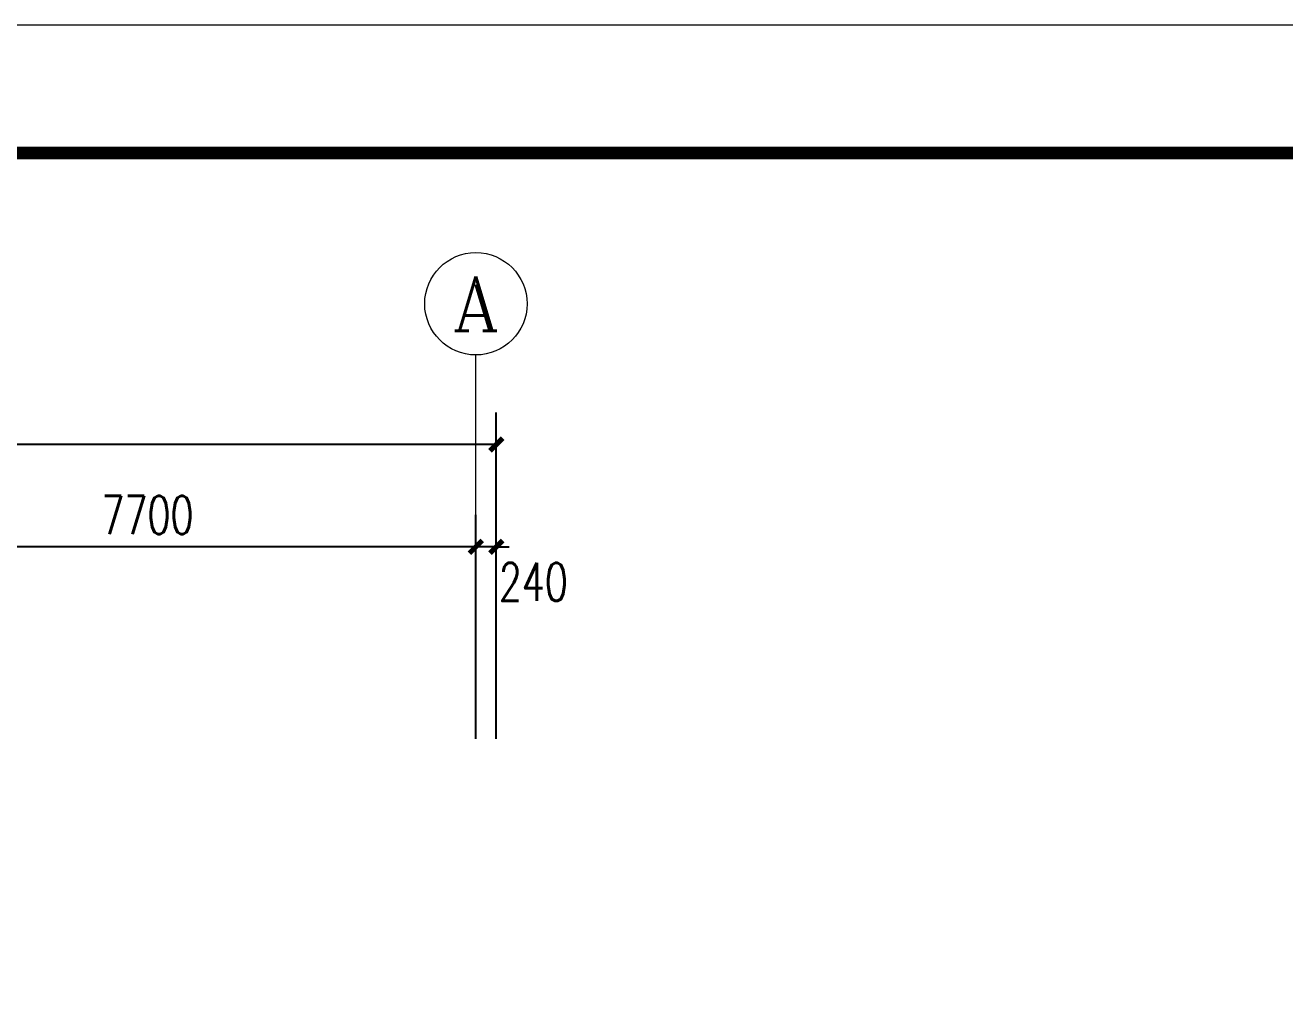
# Model space of a CAD drawing. Header units: inches. Extents: x -3272461 to -2504170, y 403793 to 1071042.
# Drawn here: x -2679532 to -2664763, y 616677 to 628131 of the extents above; entities that cross this region are included whole.
import ezdxf

# ---------------------------------------------------------------- set-up
doc = ezdxf.new("R2010")
doc.units = ezdxf.units.IN
doc.header["$LTSCALE"] = 1000
doc.header["$MEASUREMENT"] = 0
doc.layers.get('0').update_dxf_attribs({"lineweight": 18})
doc.layers.add('AXIS', color=30, linetype='Continuous', lineweight=18)
doc.layers.add('PUB_TITLE', color=153, linetype='Continuous', lineweight=18)
doc.styles.add('_TCH_AXIS', font='complex.shx', dxfattribs={"bigfont": 'gbcbig.shx'})
doc.styles.add('_TCH_DIM_T3', font='simplex.shx', dxfattribs={"width": 0.705882, "bigfont": 'gbcbig.shx'})
doc.dimstyles.new('_TCH_ARCH&&150', dxfattribs={"dimtxt": 446.25, "dimasz": 150, "dimexe": 375, "dimexo": 450, "dimgap": 150, "dimtad": 1, "dimdec": 0, "dimzin": 0, "dimdsep": 46, "dimtxsty": '_TCH_DIM_T3', "dimblk": 'ARCHTICK', "dimcen": 0.09, "dimdle": 300, "dimclrt": 7, "dimazin": 2, "dimtfac": 1, "dimtdec": 0, "dimtix": 1, "dimtmove": 2, "dimatfit": 3, "dimfxl": 1, "dimtolj": 1, "dimarcsym": 0})

# ---------------------------------------------------------------- blocks, each defined once
blk = doc.blocks.new('_ArchTick_0')
at = {"color": 0, "linetype": 'ByBlock'}
blk.add_lwpolyline([(-0.5, -0.5, 0.4, 0.4, 0), (0.5, 0.5, 0.4, 0.4, 0)], format="xyseb", dxfattribs=at)
blk = doc.blocks.new('*X362')
at = {"layer": 'AXIS', "color": 0, "lineweight": -2}
for p, q in [((-2743788, 619763), (-2743788, 623588)), ((-2674008, 619763), (-2674008, 623588)), ((-2674008, 623213), (-2743788, 623213))]:
    blk.add_line(p, q, dxfattribs=at)
at = {"layer": 'AXIS', "color": 0, "lineweight": -2, "xscale": 150, "yscale": 150, "zscale": 150, "rotation": 180}
blk.add_blockref('_ArchTick_0', (-2743788, 623213), dxfattribs=at)
at = {"layer": 'AXIS', "color": 0, "lineweight": -2, "xscale": 150, "yscale": 150, "zscale": 150}
blk.add_blockref('_ArchTick_0', (-2674008, 623213), dxfattribs=at)
at = {"layer": 'AXIS', "color": 7, "insert": (-2708898, 623586), "char_height": 446.2, "width": 2115, "attachment_point": 5, "style": '_TCH_DIM_T3'}
blk.add_mtext('69780', dxfattribs=at)
blk = doc.blocks.new('_ARCHTICK')
at = {"color": 0, "linetype": 'ByBlock', "const_width": 0.4}
blk.add_lwpolyline([(-0.5, -0.5), (0.5, 0.5)], dxfattribs=at)
blk = doc.blocks.new('*X363')
at = {"layer": 'AXIS', "color": 0, "lineweight": -2}
for p, q in [((-2674248, 619763), (-2674248, 622388)), ((-2674008, 619763), (-2674008, 622388)), ((-2674248, 622013), (-2674398, 622013)), ((-2674008, 622013), (-2674248, 622013)), ((-2674008, 622013), (-2673858, 622013))]:
    blk.add_line(p, q, dxfattribs=at)
at = {"layer": 'AXIS', "color": 0, "lineweight": -2, "xscale": 150, "yscale": 150, "zscale": 150}
blk.add_blockref('_ArchTick_0', (-2674248, 622013), dxfattribs=at)
at = {"layer": 'AXIS', "color": 0, "lineweight": -2, "xscale": 150, "yscale": 150, "zscale": 150, "rotation": 180}
blk.add_blockref('_ArchTick_0', (-2674008, 622013), dxfattribs=at)
at = {"layer": 'AXIS', "color": 7, "insert": (-2673574, 621601), "char_height": 446.2, "width": 1215, "attachment_point": 5, "style": '_TCH_DIM_T3'}
blk.add_mtext('240', dxfattribs=at)
blk = doc.blocks.new('*X364')
at = {"layer": 'AXIS', "color": 0, "lineweight": -2}
for p, q in [((-2681948, 619763), (-2681948, 622388)), ((-2674248, 619763), (-2674248, 622388)), ((-2674248, 622013), (-2681948, 622013))]:
    blk.add_line(p, q, dxfattribs=at)
at = {"layer": 'AXIS', "color": 0, "lineweight": -2, "xscale": 150, "yscale": 150, "zscale": 150, "rotation": 180}
blk.add_blockref('_ArchTick_0', (-2681948, 622013), dxfattribs=at)
at = {"layer": 'AXIS', "color": 0, "lineweight": -2, "xscale": 150, "yscale": 150, "zscale": 150}
blk.add_blockref('_ArchTick_0', (-2674248, 622013), dxfattribs=at)
at = {"layer": 'AXIS', "color": 7, "insert": (-2678098, 622386), "char_height": 446.2, "width": 1665, "attachment_point": 5, "style": '_TCH_DIM_T3'}
blk.add_mtext('7700', dxfattribs=at)

msp = doc.modelspace()

# ---------------------------------------------------------------- linework, layer by layer
at = {"layer": 'AXIS'}
msp.add_line((-2674247.8, 619763.3), (-2674247.8, 624263.3), dxfattribs=at)
msp.add_circle((-2674247.8, 624863.3), 600, dxfattribs=at)
at = {"layer": 'PUB_TITLE'}
msp.add_lwpolyline([(-2649994.3, 565130.6), (-2649994.3, 628130.6), (-2761444.3, 628130.6), (-2761444.3, 565130.6)], close=True, dxfattribs=at)
msp.add_lwpolyline([(-2651494.3, 566630.6, 150, 150, 0), (-2651494.3, 626630.6, 150, 150, 0), (-2757694.3, 626630.6, 150, 150, 0), (-2757694.3, 566630.6, 150, 150, 0)], format="xyseb", close=True, dxfattribs=at)

# ---------------------------------------------------------------- texts
at = {"layer": 'AXIS', "color": 7, "style": '_TCH_AXIS'}
msp.add_text('A', height=637.8, dxfattribs=at).set_placement((-2674521.1, 624544.4))

# ---------------------------------------------------------------- dimensions: what is measured, and where the dimension line sits
at = {"layer": 'AXIS'}
for base, p1, p2, picture, middle in [((-2743787.8, 623213.3), (-2674007.8, 618263.3), (-2743787.8, 618263.3), '*X362', (-2708897.8, 623586.4)), ((-2681947.8, 622013.3), (-2674247.8, 618263.3), (-2681947.8, 618263.3), '*X364', (-2678097.8, 622386.4))]:
    dim = msp.add_linear_dim(base=base, p1=p1, p2=p2, angle=180, dimstyle='_TCH_ARCH&&150', override={"dimexo": 1500, "dimsah": 1, "dimtzin": 0}, dxfattribs=at)
    dim.commit()
    dim.dimension.update_dxf_attribs({"geometry": picture, "text_midpoint": middle})
dim = msp.add_linear_dim(base=(-2674247.8, 622013.3), p1=(-2674007.8, 618263.3), p2=(-2674247.8, 618263.3), angle=180, dimstyle='_TCH_ARCH&&150', override={"dimexo": 1500, "dimsah": 1, "dimtzin": 0}, dxfattribs=at)
dim.commit()
dim.dimension.update_dxf_attribs({"geometry": '*X363', "text_midpoint": (-2673574.3, 621600.8), "dimtype": 160})

doc.saveas('drawing.dxf')
